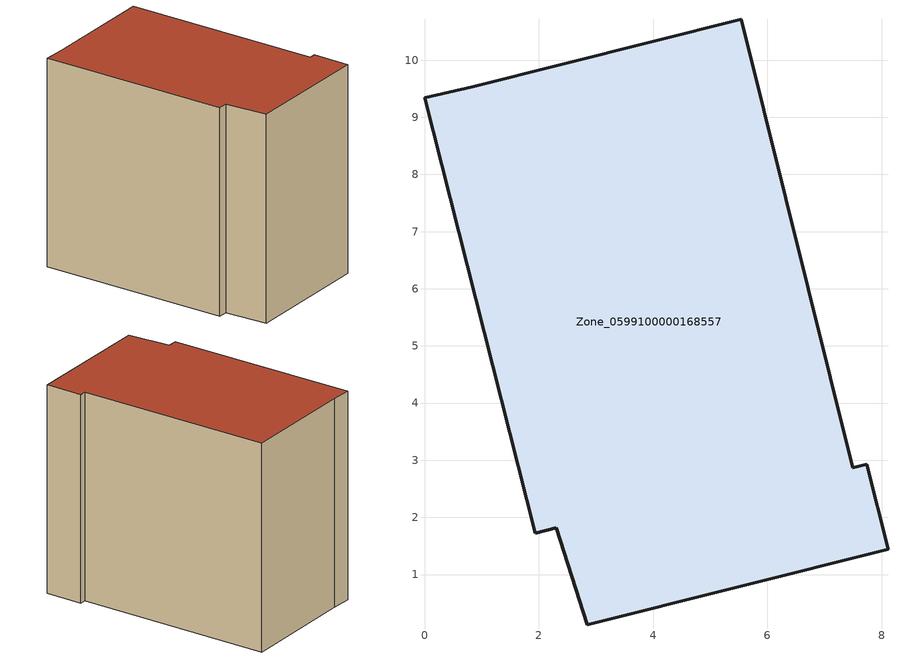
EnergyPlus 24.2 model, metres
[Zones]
Zone_0599100000168557
 floor ground (C_G): 1.94,1.72 0,9.34 0.84,9.53 5.54,10.72 7.49,2.87 7.74,2.93 8.11,1.44 2.85,0.12 2.31,1.81 z0
 wall outside (C_F): 0,9.34 1.94,1.72 2.31,1.81 2.85,0.12 8.11,1.44 7.74,2.93 7.49,2.87 5.54,10.72 0.84,9.53 0,9.34 z0:8.63
 roof outside (C_R): 2.85,0.12 8.11,1.44 7.74,2.93 7.49,2.87 5.54,10.72 0.84,9.53 0,9.34 1.94,1.72 2.31,1.81 z8.63
[BUILDING]
Pand.0599100000168557: North Axis=0; Terrain=City; Loads Convergence Tolerance Value=0.04; Temperature Convergence Tolerance Value=0.4; Solar Distribution=FullExterior; Maximum Number of Warmup Days=25; Minimum Number of Warmup Days=1
[Site:Location]
Rotterdam.The.Hague.AP_ZH_NLD Design_Conditions: Latitude=51.96; Longitude=4.45; Time Zone=1; Elevation=-4.5
[SITE:GROUNDTEMPERATURE:BUILDINGSURFACE]
18, 18, 18, 18, 18, 18, 18, 18, 18, 18, 18, 18
[MATERIAL] Thermal Absorptance=0.9; Solar Absorptance=0.7; Visible Absorptance=0.7
Name | Roughness | Thickness | Conductivity | Density | Specific Heat
G.TC.1975-1991 | MediumSmooth | 0.15 | 0.288461 | 540 | 1210
F.TC.1975-1991 | Rough | 0.3 | 0.230769 | 1920 | 840
R.TC.1975-1991 | MediumRough | 0.2 | 0.153846 | 1500 | 1000
[CONSTRUCTION]
C_G: G.TC.1975-1991
C_F: F.TC.1975-1991
C_R: R.TC.1975-1991
[ZONE]
Zone_0599100000168557: Type=1; Multiplier=1; Ceiling Height=Autocalculate; Volume=Autocalculate; Floor Area=autocalculate; Part of Total Floor Area=Yes
[ZONEINFILTRATION:DESIGNFLOWRATE]
Infil_Zone_0599100000168557: Zone or ZoneList or Space or SpaceList=Zone_0599100000168557; Schedule=AlwaysOn; Design Flow Rate Calculation Method=Flow/Area; Flow Rate per Floor Area=0.003; Constant Term Coefficient=1; Temperature Term Coefficient=0; Velocity Term Coefficient=0; Velocity Squared Term Coefficient=0
[HVACTEMPLATE:ZONE:IDEALLOADSAIRSYSTEM]
Zone_0599100000168557: Maximum Heating Supply Air Temperature=50; Minimum Cooling Supply Air Temperature=13; Maximum Heating Supply Air Humidity Ratio=0.0156; Minimum Cooling Supply Air Humidity Ratio=0.0077; Heating Limit=NoLimit; Cooling Limit=NoLimit; Dehumidification Control Type=ConstantSensibleHeatRatio; Cooling Sensible Heat Ratio=0.7; Dehumidification Setpoint=60; Humidification Control Type=None; Humidification Setpoint=30; Outdoor Air Method=None; Outdoor Air Flow Rate per Person=0.00944; Outdoor Air Flow Rate per Zone Floor Area=0; Outdoor Air Flow Rate per Zone=0; Demand Controlled Ventilation Type=None; Outdoor Air Economizer Type=NoEconomizer; Heat Recovery Type=None; Sensible Heat Recovery Effectiveness=0.7; Latent Heat Recovery Effectiveness=0.65
[ZONECONTROL:THERMOSTAT]
ThermostatControl_Zone_0599100000168557: Zone or ZoneList=Zone_0599100000168557; Control Type Schedule=DualSetpointControlType; Control 1=Thermostat_Zone_0599100000168557; Temperature Difference Between Cutout And Setpoint=0
[THERMOSTATSETPOINT:DUALSETPOINT]
Thermostat_Zone_0599100000168557: Heating Setpoint Temperature Schedule=HeatingSetpoint_Zone_0599100000168557; Cooling Setpoint Temperature Schedule=CoolingSetpoint_Zone_0599100000168557
[SCHEDULE:COMPACT]
HeatingSetpoint_Zone_0599100000168557: Through: 12/31, For: AllDays, Until: 24:00, 21
CoolingSetpoint_Zone_0599100000168557: Through: 12/31, For: AllDays, Until: 24:00, 24
DualSetpointControlType: Through: 12/31, For: AllDays, Until: 24:00, 4
AlwaysOn: Through: 12/31, For: AllDays, Until: 24:00, 1
